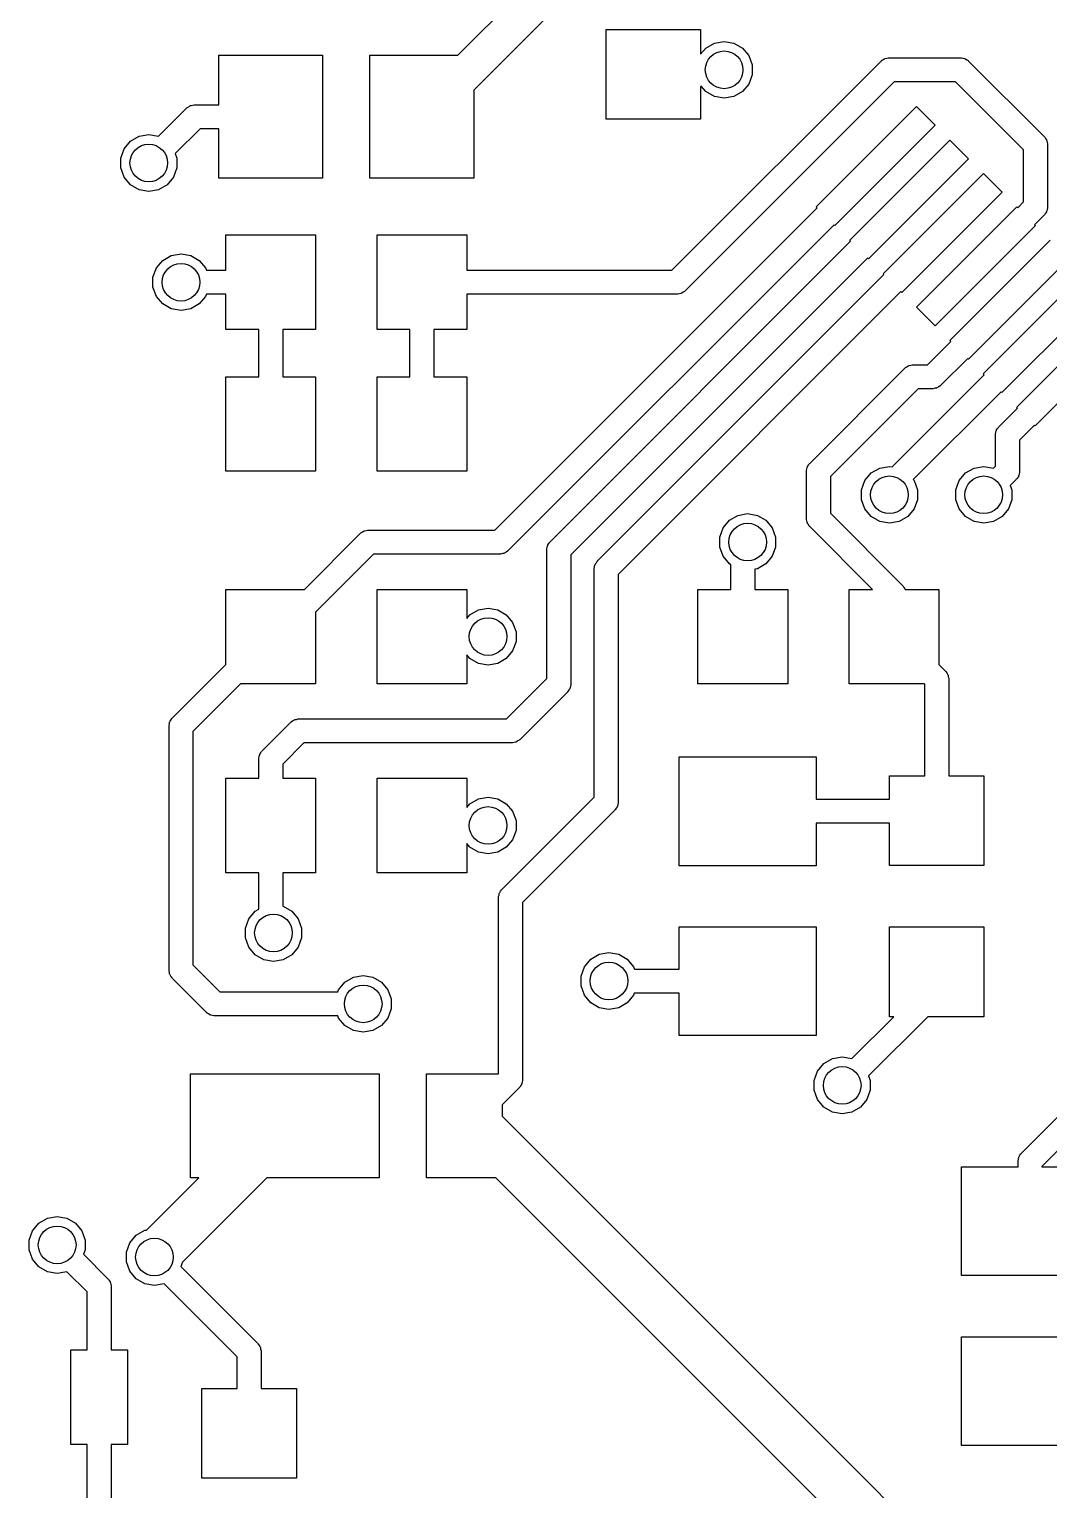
# Model space of a CAD drawing. Extents: x 10 to 287, y -200 to -10.
# Drawn here: x 120.35 to 131.15, y -132.89 to -117.43 of the extents above; entities that cross this region are included whole.
import ezdxf

# ---------------------------------------------------------------- set-up
doc = ezdxf.new("R2010")
doc.units = 0
doc.header["$MEASUREMENT"] = 0
doc.layers.add('BLACK', color=7, linetype='CONTINUOUS')

msp = doc.modelspace()

# ---------------------------------------------------------------- linework, layer by layer
at = {"layer": 'Black'}
for p, q in [((124.891, -117.71), (126.424, -116.177)), ((126.462, -116.678), (125.06, -118.079)), ((126.462, -118.387), (126.462, -117.437)), ((126.462, -117.437), (127.462, -117.437)), ((127.462, -117.437), (127.462, -117.699)), ((127.462, -117.699), (127.518, -117.633)), ((127.518, -117.633), (127.608, -117.581)), ((127.608, -117.581), (127.711, -117.563)), ((127.711, -117.563), (127.814, -117.581)), ((127.814, -117.581), (127.905, -117.633)), ((127.905, -117.633), (127.972, -117.713)), ((122.36, -118.233), (122.36, -117.71)), ((122.36, -117.71), (123.46, -117.71)), ((123.46, -117.71), (123.46, -119.01)), ((123.96, -119.01), (123.96, -117.71)), ((123.96, -117.71), (124.891, -117.71)), ((127.158, -119.985), (129.369, -117.774)), ((127.972, -117.713), (128.007, -117.811)), ((129.369, -117.774), (129.373, -117.771)), ((129.373, -117.771), (129.377, -117.766)), ((129.377, -117.766), (129.391, -117.758)), ((129.391, -117.758), (129.405, -117.749)), ((129.405, -117.749), (129.41, -117.747)), ((129.41, -117.747), (129.415, -117.744)), ((129.415, -117.744), (129.432, -117.741)), ((129.432, -117.741), (129.448, -117.737)), ((129.448, -117.737), (129.453, -117.738)), ((129.453, -117.738), (129.459, -117.737)), ((129.459, -117.737), (130.213, -117.737)), ((130.213, -117.737), (130.219, -117.738)), ((130.219, -117.738), (130.224, -117.737)), ((130.224, -117.737), (130.24, -117.741)), ((130.24, -117.741), (130.257, -117.744)), ((130.257, -117.744), (130.261, -117.747)), ((130.261, -117.747), (130.267, -117.749)), ((130.267, -117.749), (130.28, -117.758)), ((130.28, -117.758), (130.295, -117.766)), ((130.295, -117.766), (130.298, -117.771)), ((130.298, -117.771), (130.303, -117.774)), ((130.303, -117.774), (131.098, -118.569)), ((128.007, -117.916), (127.972, -118.014)), ((128.007, -117.811), (128.007, -117.916)), ((125.06, -118.079), (125.06, -119.01)), ((129.511, -117.991), (127.301, -120.201)), ((127.471, -118.039), (127.462, -118.039)), ((127.462, -118.039), (127.462, -118.387)), ((127.518, -118.094), (127.471, -118.039)), ((127.608, -118.146), (127.518, -118.094)), ((127.905, -118.094), (127.814, -118.146)), ((127.972, -118.014), (127.905, -118.094)), ((130.16, -117.991), (129.511, -117.991)), ((130.881, -118.711), (130.16, -117.991)), ((122.025, -118.267), (122.028, -118.263)), ((122.028, -118.263), (122.043, -118.254)), ((122.043, -118.254), (122.056, -118.245)), ((122.056, -118.245), (122.062, -118.243)), ((122.062, -118.243), (122.067, -118.241)), ((122.067, -118.241), (122.083, -118.238)), ((122.083, -118.238), (122.099, -118.233)), ((122.099, -118.233), (122.104, -118.234)), ((122.104, -118.234), (122.11, -118.233)), ((122.11, -118.233), (122.36, -118.233)), ((127.711, -118.164), (127.608, -118.146)), ((127.814, -118.146), (127.711, -118.164)), ((128.687, -119.315), (129.748, -118.253)), ((129.748, -118.253), (129.946, -118.451)), ((121.723, -118.567), (122.02, -118.27)), ((122.02, -118.27), (122.025, -118.267)), ((127.462, -118.387), (126.462, -118.387)), ((121.427, -118.62), (121.517, -118.567)), ((121.517, -118.567), (121.62, -118.549)), ((121.62, -118.549), (121.723, -118.567)), ((121.723, -118.567), (121.723, -118.567)), ((122.163, -118.487), (121.899, -118.751)), ((122.36, -118.487), (122.163, -118.487)), ((122.36, -119.01), (122.36, -118.487)), ((129.946, -118.451), (128.884, -119.512)), ((131.098, -118.569), (131.101, -118.573)), ((131.101, -118.573), (131.105, -118.577)), ((121.324, -118.798), (121.359, -118.7)), ((121.359, -118.7), (121.427, -118.62)), ((129.04, -119.668), (130.102, -118.607)), ((130.102, -118.607), (130.299, -118.805)), ((130.881, -119.261), (130.881, -118.711)), ((131.105, -118.577), (131.114, -118.591)), ((131.114, -118.591), (131.123, -118.605)), ((131.123, -118.605), (131.125, -118.61)), ((131.125, -118.61), (131.127, -118.615)), ((131.127, -118.615), (131.13, -118.632)), ((131.13, -118.632), (131.135, -118.648)), ((131.135, -118.648), (131.134, -118.653)), ((131.134, -118.653), (131.135, -118.659)), ((131.135, -118.659), (131.135, -119.314)), ((121.324, -118.902), (121.324, -118.798)), ((121.899, -118.751), (121.916, -118.798)), ((121.916, -118.798), (121.916, -118.902)), ((130.299, -118.805), (129.238, -119.866)), ((121.359, -119), (121.324, -118.902)), ((121.427, -119.08), (121.359, -119)), ((121.881, -119), (121.813, -119.08)), ((121.916, -118.902), (121.881, -119)), ((123.46, -119.01), (122.36, -119.01)), ((125.06, -119.01), (123.96, -119.01)), ((129.394, -120.022), (130.456, -118.961)), ((130.456, -118.961), (130.653, -119.158)), ((121.517, -119.133), (121.427, -119.08)), ((121.62, -119.151), (121.517, -119.133)), ((121.723, -119.133), (121.62, -119.151)), ((121.813, -119.08), (121.723, -119.133)), ((130.653, -119.158), (129.592, -120.22)), ((125.284, -122.735), (128.695, -119.324)), ((128.695, -119.324), (128.687, -119.315)), ((129.748, -120.376), (130.809, -119.315)), ((130.809, -119.315), (130.819, -119.324)), ((130.819, -119.324), (130.881, -119.261)), ((131.13, -119.341), (131.127, -119.357)), ((131.135, -119.325), (131.13, -119.341)), ((131.135, -119.314), (131.134, -119.319)), ((131.134, -119.319), (131.135, -119.325)), ((131.098, -119.404), (130.998, -119.503)), ((131.101, -119.399), (131.098, -119.404)), ((131.105, -119.396), (131.101, -119.399)), ((131.114, -119.381), (131.105, -119.396)), ((131.123, -119.368), (131.114, -119.381)), ((131.125, -119.362), (131.123, -119.368)), ((131.127, -119.357), (131.125, -119.362)), ((122.436, -119.985), (122.436, -119.611)), ((122.436, -119.611), (123.386, -119.611)), ((123.386, -119.611), (123.386, -120.612)), ((124.036, -120.612), (124.036, -119.611)), ((124.036, -119.611), (124.986, -119.611)), ((124.986, -119.611), (124.986, -119.985)), ((128.875, -119.503), (125.426, -122.952)), ((128.884, -119.512), (128.875, -119.503)), ((131.007, -119.512), (129.946, -120.574)), ((130.998, -119.503), (131.007, -119.512)), ((121.858, -119.829), (121.961, -119.811)), ((121.961, -119.811), (122.064, -119.829)), ((125.871, -122.856), (129.05, -119.678)), ((129.05, -119.678), (129.04, -119.668)), ((130.102, -120.73), (131.163, -119.668)), ((121.664, -120.059), (121.7, -119.961)), ((121.7, -119.961), (121.767, -119.881)), ((121.767, -119.881), (121.858, -119.829)), ((122.064, -119.829), (122.154, -119.881)), ((122.154, -119.881), (122.221, -119.961)), ((122.221, -119.961), (122.23, -119.985)), ((129.229, -119.858), (126.088, -122.999)), ((129.238, -119.866), (129.229, -119.858)), ((131.361, -119.866), (130.299, -120.928)), ((121.664, -120.164), (121.664, -120.059)), ((122.23, -119.985), (122.436, -119.985)), ((124.986, -119.985), (127.158, -119.985)), ((126.372, -123.062), (129.403, -120.031)), ((129.403, -120.031), (129.394, -120.022)), ((130.454, -121.082), (131.515, -120.02)), ((121.7, -120.262), (121.664, -120.164)), ((121.767, -120.342), (121.7, -120.262)), ((122.221, -120.262), (122.154, -120.342)), ((122.23, -120.239), (122.221, -120.262)), ((122.436, -120.239), (122.23, -120.239)), ((122.436, -120.612), (122.436, -120.239)), ((127.211, -120.239), (124.986, -120.239)), ((124.986, -120.239), (124.986, -120.612)), ((129.582, -120.211), (126.589, -123.205)), ((127.216, -120.238), (127.211, -120.239)), ((127.222, -120.238), (127.216, -120.238)), ((127.238, -120.234), (127.222, -120.238)), ((127.254, -120.231), (127.238, -120.234)), ((127.259, -120.228), (127.254, -120.231)), ((127.264, -120.227), (127.259, -120.228)), ((127.278, -120.217), (127.264, -120.227)), ((127.292, -120.209), (127.278, -120.217)), ((127.296, -120.205), (127.292, -120.209)), ((127.301, -120.201), (127.296, -120.205)), ((129.592, -120.22), (129.582, -120.211)), ((131.713, -120.218), (130.651, -121.28)), ((121.858, -120.394), (121.767, -120.342)), ((121.961, -120.412), (121.858, -120.394)), ((122.064, -120.394), (121.961, -120.412)), ((122.154, -120.342), (122.064, -120.394)), ((129.946, -120.574), (129.748, -120.376)), ((130.808, -121.436), (131.869, -120.374)), ((132.067, -120.572), (131.005, -121.633)), ((122.784, -120.612), (122.436, -120.612)), ((122.784, -120.863), (122.784, -120.612)), ((123.386, -120.612), (123.038, -120.612)), ((123.038, -120.612), (123.038, -120.863)), ((124.384, -120.612), (124.036, -120.612)), ((124.384, -121.112), (124.384, -120.612)), ((124.986, -120.612), (124.638, -120.612)), ((124.638, -120.612), (124.638, -121.112)), ((129.863, -120.985), (130.11, -120.738)), ((130.11, -120.738), (130.102, -120.73)), ((122.784, -121.112), (122.784, -120.863)), ((123.038, -120.863), (123.038, -121.112)), ((128.62, -122.026), (129.623, -121.022)), ((129.623, -121.022), (129.627, -121.019)), ((129.627, -121.019), (129.631, -121.015)), ((129.631, -121.015), (129.645, -121.007)), ((129.645, -121.007), (129.659, -120.997)), ((129.659, -120.997), (129.664, -120.996)), ((129.664, -120.996), (129.669, -120.993)), ((129.669, -120.993), (129.686, -120.99)), ((129.686, -120.99), (129.702, -120.986)), ((129.702, -120.986), (129.707, -120.986)), ((129.707, -120.986), (129.713, -120.985)), ((129.713, -120.985), (129.863, -120.985)), ((130.29, -120.918), (130.006, -121.202)), ((130.299, -120.928), (130.29, -120.918)), ((122.436, -122.113), (122.436, -121.112)), ((122.436, -121.112), (122.784, -121.112)), ((123.038, -121.112), (123.386, -121.112)), ((123.386, -121.112), (123.386, -122.113)), ((124.036, -122.113), (124.036, -121.112)), ((124.036, -121.112), (124.384, -121.112)), ((124.638, -121.112), (124.986, -121.112)), ((124.986, -121.112), (124.986, -122.113)), ((129.489, -122.066), (130.463, -121.091)), ((130.006, -121.202), (130.001, -121.205)), ((130.463, -121.091), (130.454, -121.082)), ((129.765, -121.239), (128.836, -122.168)), ((130.643, -121.271), (129.713, -122.201)), ((129.916, -121.239), (129.765, -121.239)), ((129.921, -121.238), (129.916, -121.239)), ((129.927, -121.239), (129.921, -121.238)), ((129.943, -121.235), (129.927, -121.239)), ((129.959, -121.232), (129.943, -121.235)), ((129.964, -121.229), (129.959, -121.232)), ((129.97, -121.227), (129.964, -121.229)), ((129.983, -121.218), (129.97, -121.227)), ((129.998, -121.21), (129.983, -121.218)), ((130.001, -121.205), (129.998, -121.21)), ((130.651, -121.28), (130.643, -121.271)), ((130.621, -121.64), (130.816, -121.444)), ((130.816, -121.444), (130.808, -121.436)), ((130.596, -121.676), (130.605, -121.662)), ((130.605, -121.662), (130.614, -121.648)), ((130.614, -121.648), (130.618, -121.644)), ((130.618, -121.644), (130.621, -121.64)), ((130.996, -121.624), (130.838, -121.782)), ((131.005, -121.633), (130.996, -121.624)), ((130.584, -121.718), (130.589, -121.702)), ((130.585, -121.724), (130.584, -121.718)), ((130.584, -121.73), (130.585, -121.724)), ((130.584, -122.06), (130.584, -121.73)), ((130.589, -121.702), (130.592, -121.686)), ((130.592, -121.686), (130.594, -121.681)), ((130.594, -121.681), (130.596, -121.676)), ((130.838, -121.782), (130.838, -122.113)), ((123.386, -122.113), (122.436, -122.113)), ((124.986, -122.113), (124.036, -122.113)), ((128.582, -122.116), (128.583, -122.11)), ((128.582, -122.611), (128.582, -122.116)), ((128.583, -122.105), (128.587, -122.088)), ((128.583, -122.11), (128.583, -122.105)), ((128.587, -122.088), (128.59, -122.072)), ((128.59, -122.072), (128.593, -122.067)), ((128.593, -122.067), (128.594, -122.062)), ((128.594, -122.062), (128.604, -122.048)), ((128.604, -122.048), (128.612, -122.034)), ((128.612, -122.034), (128.616, -122.03)), ((128.616, -122.03), (128.62, -122.026)), ((129.268, -122.131), (129.358, -122.079)), ((129.358, -122.079), (129.461, -122.061)), ((129.461, -122.061), (129.489, -122.066)), ((130.266, -122.131), (130.357, -122.079)), ((130.357, -122.079), (130.459, -122.061)), ((130.459, -122.061), (130.562, -122.079)), ((130.562, -122.079), (130.564, -122.08)), ((130.564, -122.08), (130.584, -122.06)), ((130.837, -122.125), (130.833, -122.14)), ((130.838, -122.113), (130.837, -122.119)), ((130.837, -122.119), (130.837, -122.125)), ((128.836, -122.168), (128.836, -122.558)), ((129.165, -122.31), (129.201, -122.212)), ((129.201, -122.212), (129.268, -122.131)), ((129.713, -122.201), (129.722, -122.212)), ((129.722, -122.212), (129.758, -122.31)), ((130.163, -122.31), (130.199, -122.212)), ((130.199, -122.212), (130.266, -122.131)), ((130.8, -122.203), (130.739, -122.264)), ((130.739, -122.264), (130.756, -122.31)), ((130.804, -122.198), (130.8, -122.203)), ((130.808, -122.195), (130.804, -122.198)), ((130.816, -122.181), (130.808, -122.195)), ((130.826, -122.167), (130.816, -122.181)), ((130.827, -122.162), (130.826, -122.167)), ((130.83, -122.156), (130.827, -122.162)), ((130.833, -122.14), (130.83, -122.156)), ((129.165, -122.414), (129.165, -122.31)), ((129.201, -122.512), (129.165, -122.414)), ((129.758, -122.414), (129.722, -122.512)), ((129.758, -122.31), (129.758, -122.414)), ((130.163, -122.414), (130.163, -122.31)), ((130.199, -122.512), (130.163, -122.414)), ((130.756, -122.414), (130.72, -122.512)), ((130.756, -122.31), (130.756, -122.414)), ((127.767, -122.632), (127.857, -122.58)), ((127.857, -122.58), (127.96, -122.561)), ((127.96, -122.561), (128.063, -122.58)), ((128.063, -122.58), (128.154, -122.632)), ((128.836, -122.558), (129.599, -123.321)), ((129.268, -122.592), (129.201, -122.512)), ((129.358, -122.645), (129.268, -122.592)), ((129.655, -122.592), (129.564, -122.645)), ((129.722, -122.512), (129.655, -122.592)), ((130.266, -122.592), (130.199, -122.512)), ((130.357, -122.645), (130.266, -122.592)), ((130.653, -122.592), (130.562, -122.645)), ((130.72, -122.512), (130.653, -122.592)), ((123.88, -122.757), (123.894, -122.747)), ((123.894, -122.747), (123.899, -122.746)), ((123.899, -122.746), (123.904, -122.743)), ((123.904, -122.743), (123.921, -122.74)), ((123.921, -122.74), (123.937, -122.736)), ((123.937, -122.736), (123.942, -122.736)), ((123.942, -122.736), (123.948, -122.735)), ((123.948, -122.735), (125.284, -122.735)), ((127.664, -122.81), (127.7, -122.712)), ((127.7, -122.712), (127.767, -122.632)), ((128.154, -122.632), (128.221, -122.712)), ((128.221, -122.712), (128.256, -122.81)), ((128.583, -122.616), (128.582, -122.611)), ((128.583, -122.622), (128.583, -122.616)), ((128.587, -122.638), (128.583, -122.622)), ((128.59, -122.654), (128.587, -122.638)), ((128.593, -122.659), (128.59, -122.654)), ((128.594, -122.665), (128.593, -122.659)), ((128.604, -122.678), (128.594, -122.665)), ((128.612, -122.693), (128.604, -122.678)), ((128.616, -122.696), (128.612, -122.693)), ((128.62, -122.701), (128.616, -122.696)), ((129.282, -123.363), (128.62, -122.701)), ((129.461, -122.663), (129.358, -122.645)), ((129.564, -122.645), (129.461, -122.663)), ((130.459, -122.663), (130.357, -122.645)), ((130.562, -122.645), (130.459, -122.663)), ((123.268, -123.363), (123.858, -122.773)), ((123.858, -122.773), (123.862, -122.769)), ((123.862, -122.769), (123.866, -122.765)), ((123.866, -122.765), (123.88, -122.757)), ((125.839, -122.919), (125.842, -122.903)), ((125.842, -122.903), (125.845, -122.898)), ((125.845, -122.898), (125.846, -122.892)), ((125.846, -122.892), (125.856, -122.879)), ((125.856, -122.879), (125.864, -122.865)), ((125.864, -122.865), (125.868, -122.861)), ((125.868, -122.861), (125.871, -122.856)), ((127.664, -122.915), (127.664, -122.81)), ((128.256, -122.81), (128.256, -122.915)), ((124, -122.989), (123.386, -123.604)), ((125.336, -122.989), (124, -122.989)), ((125.342, -122.988), (125.336, -122.989)), ((125.347, -122.989), (125.342, -122.988)), ((125.363, -122.985), (125.347, -122.989)), ((125.38, -122.982), (125.363, -122.985)), ((125.385, -122.979), (125.38, -122.982)), ((125.39, -122.977), (125.385, -122.979)), ((125.404, -122.968), (125.39, -122.977)), ((125.418, -122.96), (125.404, -122.968)), ((125.422, -122.955), (125.418, -122.96)), ((125.426, -122.952), (125.422, -122.955)), ((125.834, -122.946), (125.835, -122.941)), ((125.834, -124.308), (125.834, -122.946)), ((125.835, -122.935), (125.839, -122.919)), ((125.835, -122.941), (125.835, -122.935)), ((126.088, -122.999), (126.088, -124.361)), ((127.7, -123.013), (127.664, -122.915)), ((127.767, -123.093), (127.7, -123.013)), ((128.221, -123.013), (128.154, -123.093)), ((128.256, -122.915), (128.221, -123.013)), ((126.335, -123.141), (126.339, -123.125)), ((126.335, -123.146), (126.335, -123.141)), ((126.335, -123.152), (126.335, -123.146)), ((126.335, -125.561), (126.335, -123.152)), ((126.339, -123.125), (126.342, -123.108)), ((126.342, -123.108), (126.345, -123.104)), ((126.345, -123.104), (126.346, -123.098)), ((126.346, -123.098), (126.356, -123.085)), ((126.356, -123.085), (126.364, -123.07)), ((126.364, -123.07), (126.369, -123.067)), ((126.369, -123.067), (126.372, -123.062)), ((126.589, -123.205), (126.589, -125.613)), ((127.782, -123.102), (127.767, -123.093)), ((127.782, -123.363), (127.782, -123.102)), ((128.063, -123.145), (128.036, -123.15)), ((128.036, -123.15), (128.036, -123.363)), ((128.154, -123.093), (128.063, -123.145)), ((122.436, -124.158), (122.436, -123.363)), ((122.436, -123.363), (123.268, -123.363)), ((124.036, -124.363), (124.036, -123.363)), ((124.036, -123.363), (124.986, -123.363)), ((124.986, -123.363), (124.986, -123.672)), ((127.434, -124.363), (127.434, -123.363)), ((127.434, -123.363), (127.782, -123.363)), ((128.036, -123.363), (128.384, -123.363)), ((128.384, -123.363), (128.384, -124.363)), ((129.035, -124.363), (129.035, -123.363)), ((129.035, -123.363), (129.282, -123.363)), ((129.599, -123.321), (129.603, -123.326)), ((129.603, -123.326), (129.607, -123.329)), ((129.607, -123.329), (129.615, -123.344)), ((129.615, -123.344), (129.625, -123.357)), ((129.625, -123.357), (129.626, -123.363)), ((129.626, -123.363), (129.626, -123.363)), ((129.626, -123.363), (129.984, -123.363)), ((129.984, -123.363), (129.984, -124.158)), ((123.386, -123.604), (123.386, -124.363)), ((124.986, -123.672), (125.018, -123.633)), ((125.018, -123.633), (125.109, -123.58)), ((125.109, -123.58), (125.212, -123.562)), ((125.212, -123.562), (125.315, -123.58)), ((125.315, -123.58), (125.405, -123.633)), ((125.405, -123.633), (125.472, -123.713)), ((125.472, -123.713), (125.508, -123.811)), ((125.508, -123.811), (125.508, -123.915)), ((125.508, -123.915), (125.472, -124.014)), ((125.018, -124.094), (124.986, -124.055)), ((124.986, -124.055), (124.986, -124.363)), ((125.109, -124.146), (125.018, -124.094)), ((125.405, -124.094), (125.315, -124.146)), ((125.472, -124.014), (125.405, -124.094)), ((121.871, -124.723), (122.31, -124.284)), ((122.31, -124.284), (122.436, -124.158)), ((122.31, -124.284), (122.31, -124.284)), ((125.212, -124.164), (125.109, -124.146)), ((125.315, -124.146), (125.212, -124.164)), ((129.984, -124.158), (130.051, -124.225)), ((130.051, -124.225), (130.055, -124.23)), ((130.055, -124.23), (130.059, -124.234)), ((130.059, -124.234), (130.067, -124.248)), ((130.067, -124.248), (130.077, -124.262)), ((130.077, -124.262), (130.078, -124.267)), ((130.078, -124.267), (130.081, -124.272)), ((130.081, -124.272), (130.084, -124.288)), ((130.084, -124.288), (130.088, -124.304)), ((122.59, -124.363), (122.49, -124.464)), ((123.386, -124.363), (122.59, -124.363)), ((124.986, -124.363), (124.036, -124.363)), ((125.408, -124.734), (125.834, -124.308)), ((126.054, -124.446), (126.051, -124.451)), ((126.058, -124.443), (126.054, -124.446)), ((126.067, -124.428), (126.058, -124.443)), ((126.076, -124.415), (126.067, -124.428)), ((126.078, -124.409), (126.076, -124.415)), ((126.08, -124.404), (126.078, -124.409)), ((126.083, -124.388), (126.08, -124.404)), ((126.088, -124.372), (126.083, -124.388)), ((126.088, -124.361), (126.087, -124.366)), ((126.087, -124.366), (126.088, -124.372)), ((128.384, -124.363), (127.434, -124.363)), ((129.83, -124.363), (129.035, -124.363)), ((129.835, -124.368), (129.83, -124.363)), ((129.835, -125.336), (129.835, -124.368)), ((130.088, -124.304), (130.088, -124.31)), ((130.088, -124.31), (130.089, -124.315)), ((130.089, -124.315), (130.089, -125.336)), ((122.49, -124.464), (122.088, -124.866)), ((122.49, -124.464), (122.49, -124.464)), ((126.051, -124.451), (125.551, -124.951)), ((121.846, -124.759), (121.855, -124.746)), ((121.855, -124.746), (121.863, -124.731)), ((121.863, -124.731), (121.868, -124.728)), ((121.868, -124.728), (121.871, -124.723)), ((123.129, -124.764), (123.143, -124.756)), ((123.143, -124.756), (123.157, -124.746)), ((123.157, -124.746), (123.162, -124.745)), ((123.162, -124.745), (123.167, -124.742)), ((123.167, -124.742), (123.183, -124.739)), ((123.183, -124.739), (123.199, -124.735)), ((123.199, -124.735), (123.205, -124.735)), ((123.205, -124.735), (123.21, -124.734)), ((123.21, -124.734), (125.408, -124.734)), ((121.834, -124.802), (121.838, -124.786)), ((121.835, -124.808), (121.834, -124.802)), ((121.834, -124.813), (121.835, -124.808)), ((121.834, -127.391), (121.834, -124.813)), ((121.838, -124.786), (121.841, -124.77)), ((121.841, -124.77), (121.844, -124.765)), ((121.844, -124.765), (121.846, -124.759)), ((122.088, -124.866), (122.088, -127.338)), ((122.821, -125.071), (123.121, -124.772)), ((123.121, -124.772), (123.125, -124.768)), ((123.125, -124.768), (123.129, -124.764)), ((123.263, -124.988), (123.038, -125.214)), ((125.461, -124.988), (123.263, -124.988)), ((125.466, -124.987), (125.461, -124.988)), ((125.472, -124.988), (125.466, -124.987)), ((125.488, -124.984), (125.472, -124.988)), ((125.504, -124.981), (125.488, -124.984)), ((125.509, -124.978), (125.504, -124.981)), ((125.514, -124.976), (125.509, -124.978)), ((125.528, -124.967), (125.514, -124.976)), ((125.542, -124.959), (125.528, -124.967)), ((125.546, -124.954), (125.542, -124.959)), ((125.551, -124.951), (125.546, -124.954)), ((122.784, -125.15), (122.788, -125.134)), ((122.785, -125.156), (122.784, -125.15)), ((122.784, -125.161), (122.785, -125.156)), ((122.784, -125.362), (122.784, -125.161)), ((122.788, -125.134), (122.791, -125.118)), ((122.791, -125.118), (122.794, -125.113)), ((122.794, -125.113), (122.795, -125.107)), ((122.795, -125.107), (122.805, -125.094)), ((122.805, -125.094), (122.813, -125.079)), ((122.813, -125.079), (122.818, -125.076)), ((122.818, -125.076), (122.821, -125.071)), ((123.038, -125.214), (123.038, -125.362)), ((127.235, -126.288), (127.235, -125.137)), ((127.235, -125.137), (128.685, -125.137)), ((128.685, -125.137), (128.685, -125.585)), ((122.436, -126.362), (122.436, -125.362)), ((122.436, -125.362), (122.784, -125.362)), ((123.038, -125.362), (123.386, -125.362)), ((123.386, -125.362), (123.386, -126.362)), ((124.036, -126.362), (124.036, -125.362)), ((124.036, -125.362), (124.986, -125.362)), ((124.986, -125.362), (124.986, -125.671)), ((129.461, -125.585), (129.461, -125.336)), ((129.461, -125.336), (129.835, -125.336)), ((130.089, -125.336), (130.462, -125.336)), ((130.462, -125.336), (130.462, -126.286)), ((124.986, -125.671), (125.018, -125.632)), ((125.018, -125.632), (125.109, -125.579)), ((125.109, -125.579), (125.212, -125.561)), ((125.212, -125.561), (125.315, -125.579)), ((125.315, -125.579), (125.405, -125.632)), ((125.36, -126.535), (126.335, -125.561)), ((125.405, -125.632), (125.472, -125.712)), ((126.567, -125.68), (126.559, -125.695)), ((126.577, -125.667), (126.567, -125.68)), ((126.578, -125.661), (126.577, -125.667)), ((126.581, -125.657), (126.578, -125.661)), ((126.584, -125.64), (126.581, -125.657)), ((126.588, -125.624), (126.584, -125.64)), ((126.589, -125.613), (126.588, -125.619)), ((126.588, -125.619), (126.588, -125.624)), ((128.685, -125.585), (129.461, -125.585)), ((125.472, -125.712), (125.508, -125.81)), ((125.508, -125.81), (125.508, -125.914)), ((126.551, -125.703), (125.577, -126.677)), ((126.555, -125.698), (126.551, -125.703)), ((126.559, -125.695), (126.555, -125.698)), ((129.461, -125.839), (128.685, -125.839)), ((128.685, -125.839), (128.685, -126.288)), ((129.461, -126.286), (129.461, -125.839)), ((125.508, -125.914), (125.472, -126.013)), ((125.018, -126.093), (124.986, -126.054)), ((124.986, -126.054), (124.986, -126.362)), ((125.109, -126.145), (125.018, -126.093)), ((125.212, -126.163), (125.109, -126.145)), ((125.315, -126.145), (125.212, -126.163)), ((125.405, -126.093), (125.315, -126.145)), ((125.472, -126.013), (125.405, -126.093)), ((128.685, -126.288), (127.235, -126.288)), ((130.462, -126.286), (129.461, -126.286)), ((122.784, -126.362), (122.436, -126.362)), ((122.784, -126.748), (122.784, -126.362)), ((123.386, -126.362), (123.038, -126.362)), ((123.038, -126.362), (123.038, -126.716)), ((124.986, -126.362), (124.036, -126.362)), ((125.323, -126.614), (125.328, -126.598)), ((125.328, -126.598), (125.331, -126.581)), ((125.331, -126.581), (125.333, -126.576)), ((125.333, -126.576), (125.335, -126.571)), ((125.335, -126.571), (125.344, -126.557)), ((125.344, -126.557), (125.353, -126.543)), ((125.353, -126.543), (125.357, -126.539)), ((125.357, -126.539), (125.36, -126.535)), ((122.747, -126.77), (122.784, -126.748)), ((123.038, -126.716), (123.043, -126.717)), ((123.043, -126.717), (123.133, -126.77)), ((125.324, -126.619), (125.323, -126.614)), ((125.323, -126.625), (125.324, -126.619)), ((125.323, -126.76), (125.323, -126.625)), ((125.323, -128.49), (125.323, -126.76)), ((125.577, -126.677), (125.577, -126.76)), ((125.577, -126.76), (125.577, -128.55)), ((122.644, -126.948), (122.679, -126.85)), ((122.679, -126.85), (122.747, -126.77)), ((123.133, -126.77), (123.201, -126.85)), ((123.201, -126.85), (123.236, -126.948)), ((122.644, -127.052), (122.644, -126.948)), ((122.679, -127.15), (122.644, -127.052)), ((123.236, -127.052), (123.201, -127.15)), ((123.236, -126.948), (123.236, -127.052)), ((127.235, -127.384), (127.235, -126.935)), ((127.235, -126.935), (128.685, -126.935)), ((128.685, -126.935), (128.685, -128.086)), ((129.461, -127.886), (129.461, -126.936)), ((129.461, -126.936), (130.462, -126.936)), ((130.462, -126.936), (130.462, -127.886)), ((122.747, -127.23), (122.679, -127.15)), ((122.837, -127.283), (122.747, -127.23)), ((123.133, -127.23), (123.043, -127.283)), ((123.201, -127.15), (123.133, -127.23)), ((126.299, -127.278), (126.389, -127.225)), ((126.389, -127.225), (126.492, -127.207)), ((126.492, -127.207), (126.595, -127.225)), ((126.595, -127.225), (126.685, -127.278)), ((122.088, -127.338), (122.373, -127.623)), ((122.94, -127.301), (122.837, -127.283)), ((123.043, -127.283), (122.94, -127.301)), ((126.196, -127.456), (126.231, -127.358)), ((126.231, -127.358), (126.299, -127.278)), ((126.685, -127.278), (126.753, -127.358)), ((126.753, -127.358), (126.762, -127.384)), ((126.762, -127.384), (127.235, -127.384)), ((121.835, -127.396), (121.834, -127.391)), ((121.834, -127.402), (121.835, -127.396)), ((121.838, -127.418), (121.834, -127.402)), ((121.841, -127.434), (121.838, -127.418)), ((121.844, -127.439), (121.841, -127.434)), ((121.846, -127.444), (121.844, -127.439)), ((121.855, -127.458), (121.846, -127.444)), ((121.863, -127.472), (121.855, -127.458)), ((121.868, -127.476), (121.863, -127.472)), ((121.871, -127.48), (121.868, -127.476)), ((122.23, -127.84), (121.871, -127.48)), ((123.629, -127.6), (123.697, -127.52)), ((123.697, -127.52), (123.787, -127.467)), ((123.787, -127.467), (123.89, -127.449)), ((123.89, -127.449), (123.993, -127.467)), ((123.993, -127.467), (124.083, -127.52)), ((124.083, -127.52), (124.151, -127.6)), ((126.196, -127.56), (126.196, -127.456)), ((122.373, -127.623), (123.621, -127.623)), ((123.621, -127.623), (123.629, -127.6)), ((124.151, -127.6), (124.186, -127.698)), ((126.231, -127.658), (126.196, -127.56)), ((126.299, -127.738), (126.231, -127.658)), ((126.753, -127.658), (126.685, -127.738)), ((126.76, -127.638), (126.753, -127.658)), ((127.235, -127.638), (126.76, -127.638)), ((127.235, -128.086), (127.235, -127.638)), ((122.235, -127.843), (122.23, -127.84)), ((122.238, -127.847), (122.235, -127.843)), ((122.253, -127.856), (122.238, -127.847)), ((124.186, -127.802), (124.151, -127.9)), ((124.186, -127.698), (124.186, -127.802)), ((126.389, -127.791), (126.299, -127.738)), ((126.492, -127.809), (126.389, -127.791)), ((126.595, -127.791), (126.492, -127.809)), ((126.685, -127.738), (126.595, -127.791)), ((122.266, -127.865), (122.253, -127.856)), ((122.272, -127.867), (122.266, -127.865)), ((122.277, -127.869), (122.272, -127.867)), ((122.293, -127.872), (122.277, -127.869)), ((122.309, -127.877), (122.293, -127.872)), ((122.314, -127.876), (122.309, -127.877)), ((122.32, -127.877), (122.314, -127.876)), ((123.621, -127.877), (122.32, -127.877)), ((123.629, -127.9), (123.621, -127.877)), ((123.697, -127.98), (123.629, -127.9)), ((123.787, -128.033), (123.697, -127.98)), ((124.083, -127.98), (123.993, -128.033)), ((124.151, -127.9), (124.083, -127.98)), ((129.064, -128.33), (129.508, -127.886)), ((129.867, -127.886), (129.24, -128.513)), ((129.508, -127.886), (129.461, -127.886)), ((130.462, -127.886), (129.867, -127.886)), ((123.89, -128.051), (123.787, -128.033)), ((123.993, -128.033), (123.89, -128.051)), ((128.685, -128.086), (127.235, -128.086)), ((128.858, -128.33), (128.961, -128.312)), ((128.961, -128.312), (129.064, -128.33)), ((128.665, -128.561), (128.7, -128.462)), ((128.7, -128.462), (128.767, -128.382)), ((128.767, -128.382), (128.858, -128.33)), ((129.064, -128.33), (129.064, -128.33)), ((122.061, -129.59), (122.061, -128.49)), ((122.061, -128.49), (124.059, -128.49)), ((124.059, -128.49), (124.059, -129.59)), ((124.56, -129.59), (124.56, -128.49)), ((124.56, -128.49), (125.323, -128.49)), ((125.556, -128.617), (125.547, -128.632)), ((125.565, -128.604), (125.556, -128.617)), ((125.567, -128.598), (125.565, -128.604)), ((125.569, -128.593), (125.567, -128.598)), ((125.572, -128.577), (125.569, -128.593)), ((125.577, -128.561), (125.572, -128.577)), ((125.577, -128.55), (125.576, -128.555)), ((125.576, -128.555), (125.577, -128.561)), ((128.665, -128.665), (128.665, -128.561)), ((129.24, -128.513), (129.257, -128.561)), ((129.257, -128.561), (129.257, -128.665)), ((125.54, -128.64), (125.36, -128.82)), ((125.543, -128.635), (125.54, -128.64)), ((125.547, -128.632), (125.543, -128.635)), ((128.7, -128.763), (128.665, -128.665)), ((128.767, -128.843), (128.7, -128.763)), ((129.221, -128.763), (129.154, -128.843)), ((129.257, -128.665), (129.221, -128.763)), ((130.859, -129.331), (131.418, -128.772)), ((125.36, -128.82), (125.36, -128.938)), ((128.858, -128.896), (128.767, -128.843)), ((128.961, -128.914), (128.858, -128.896)), ((129.064, -128.896), (128.961, -128.914)), ((129.154, -128.843), (129.064, -128.896)), ((125.36, -128.938), (129.085, -132.662)), ((131.56, -128.989), (131.076, -129.473)), ((130.822, -129.41), (130.827, -129.394)), ((130.827, -129.394), (130.83, -129.377)), ((130.83, -129.377), (130.832, -129.372)), ((130.832, -129.372), (130.834, -129.367)), ((130.834, -129.367), (130.843, -129.353)), ((130.843, -129.353), (130.852, -129.339)), ((130.852, -129.339), (130.856, -129.335)), ((130.856, -129.335), (130.859, -129.331)), ((130.224, -130.626), (130.224, -129.475)), ((130.224, -129.475), (130.822, -129.475)), ((130.823, -129.415), (130.822, -129.41)), ((130.822, -129.421), (130.823, -129.415)), ((130.822, -129.475), (130.822, -129.421)), ((131.076, -129.473), (131.076, -129.475)), ((131.076, -129.475), (131.674, -129.475)), ((121.597, -130.144), (122.151, -129.59)), ((122.869, -129.59), (121.976, -130.483)), ((122.151, -129.59), (122.061, -129.59)), ((124.059, -129.59), (122.869, -129.59)), ((125.294, -129.59), (124.56, -129.59)), ((128.725, -133.022), (125.294, -129.59)), ((120.547, -130.019), (120.65, -130.001)), ((120.65, -130.001), (120.753, -130.019)), ((120.354, -130.25), (120.389, -130.152)), ((120.389, -130.152), (120.457, -130.072)), ((120.457, -130.072), (120.547, -130.019)), ((120.753, -130.019), (120.843, -130.072)), ((120.843, -130.072), (120.911, -130.152)), ((120.911, -130.152), (120.946, -130.25)), ((121.487, -130.2), (121.577, -130.147)), ((121.577, -130.147), (121.597, -130.144)), ((120.354, -130.354), (120.354, -130.25)), ((120.946, -130.25), (120.946, -130.354)), ((121.384, -130.378), (121.419, -130.28)), ((121.419, -130.28), (121.487, -130.2)), ((120.389, -130.452), (120.354, -130.354)), ((120.457, -130.532), (120.389, -130.452)), ((120.946, -130.354), (120.929, -130.401)), ((120.929, -130.401), (121.184, -130.657)), ((121.384, -130.482), (121.384, -130.378)), ((120.547, -130.585), (120.457, -130.532)), ((120.65, -130.603), (120.547, -130.585)), ((120.753, -130.585), (120.65, -130.603)), ((120.968, -130.799), (120.753, -130.585)), ((120.753, -130.585), (120.753, -130.585)), ((121.419, -130.58), (121.384, -130.482)), ((121.487, -130.66), (121.419, -130.58)), ((121.976, -130.483), (121.959, -130.529)), ((121.959, -130.529), (122.772, -131.342)), ((131.674, -130.626), (130.224, -130.626)), ((121.184, -130.657), (121.188, -130.661)), ((121.188, -130.661), (121.192, -130.665)), ((121.192, -130.665), (121.2, -130.679)), ((121.2, -130.679), (121.21, -130.693)), ((121.21, -130.693), (121.211, -130.698)), ((121.211, -130.698), (121.214, -130.703)), ((121.214, -130.703), (121.217, -130.719)), ((121.217, -130.719), (121.221, -130.735)), ((121.221, -130.735), (121.221, -130.741)), ((121.221, -130.741), (121.221, -130.746)), ((121.221, -130.746), (121.221, -131.412)), ((121.577, -130.713), (121.487, -130.66)), ((121.68, -130.731), (121.577, -130.713)), ((121.783, -130.713), (121.68, -130.731)), ((122.555, -131.485), (121.783, -130.713)), ((121.783, -130.713), (121.783, -130.713)), ((120.968, -131.412), (120.968, -130.799)), ((122.772, -131.342), (122.775, -131.347)), ((122.775, -131.347), (122.779, -131.35)), ((122.779, -131.35), (122.788, -131.365)), ((122.788, -131.365), (122.797, -131.378)), ((122.797, -131.378), (122.799, -131.384)), ((122.799, -131.384), (122.801, -131.389)), ((122.801, -131.389), (122.804, -131.405)), ((122.804, -131.405), (122.809, -131.421)), ((130.224, -132.424), (130.224, -131.274)), ((130.224, -131.274), (131.674, -131.274)), ((120.795, -132.413), (120.795, -131.412)), ((120.795, -131.412), (120.968, -131.412)), ((121.221, -131.412), (121.394, -131.412)), ((121.394, -131.412), (121.394, -132.413)), ((122.555, -131.821), (122.555, -131.485)), ((122.809, -131.421), (122.808, -131.426)), ((122.808, -131.426), (122.809, -131.432)), ((122.809, -131.432), (122.809, -131.821)), ((122.182, -132.771), (122.182, -131.821)), ((122.182, -131.821), (122.555, -131.821)), ((122.809, -131.821), (123.182, -131.821)), ((123.182, -131.821), (123.182, -132.771)), ((120.968, -132.413), (120.795, -132.413)), ((120.968, -134.137), (120.968, -132.413)), ((121.394, -132.413), (121.221, -132.413)), ((121.221, -132.413), (121.221, -134.085)), ((131.674, -132.424), (130.224, -132.424)), ((123.182, -132.771), (122.182, -132.771)), ((129.085, -132.662), (130.863, -134.44))]:
    msp.add_line(p, q, dxfattribs=at)
for centre in [(127.711, -117.864), (121.62, -118.85), (121.961, -120.112), (129.461, -122.362), (130.459, -122.362), (127.96, -122.862), (125.212, -123.863), (125.212, -125.862), (122.94, -127), (126.492, -127.508), (123.89, -127.75), (128.961, -128.613), (120.65, -130.302), (121.68, -130.43)]:
    msp.add_circle(centre, 0.1994, dxfattribs=at)

doc.saveas('drawing.dxf')
